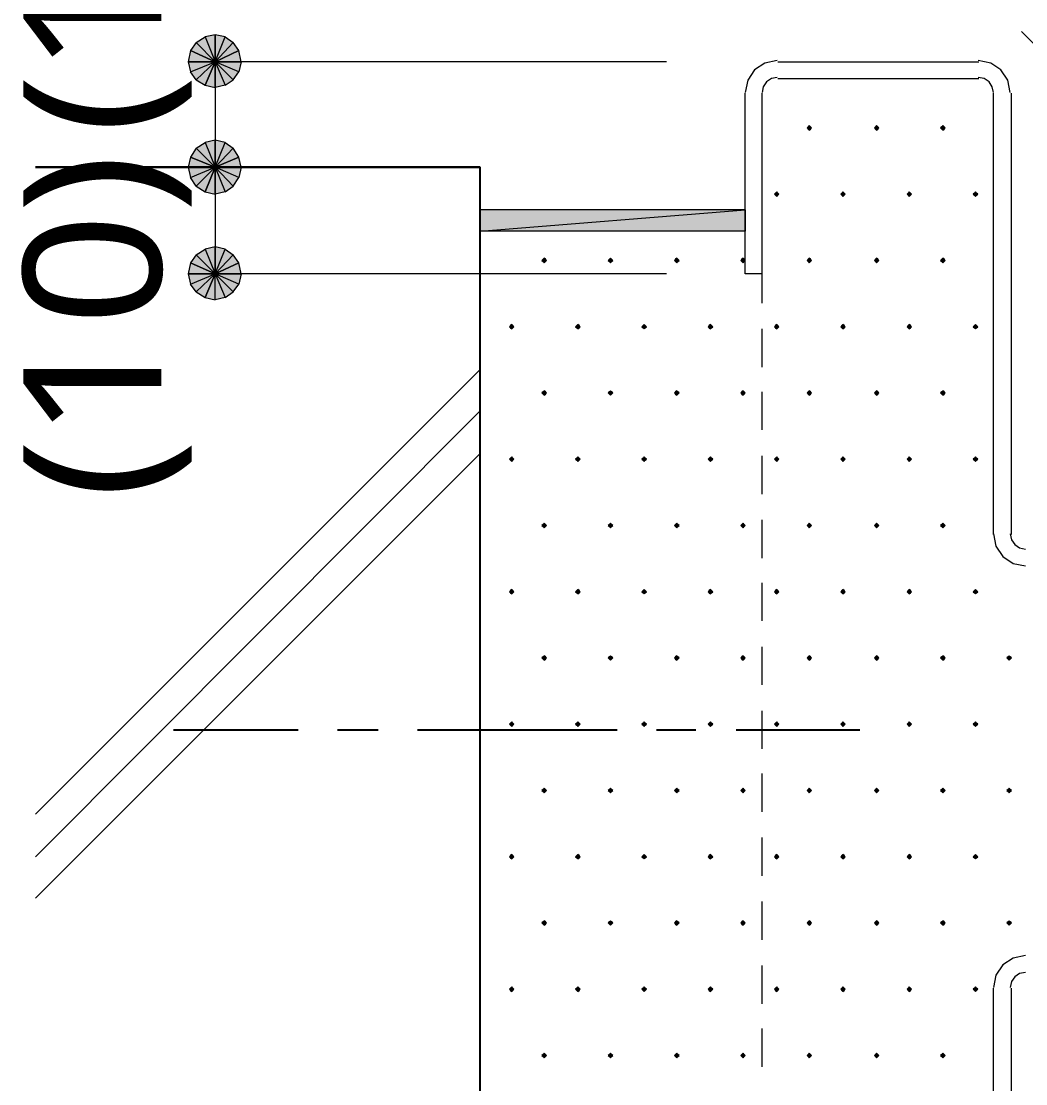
# Model space of a CAD drawing. Header units: millimetres. Extents: x 0 to 420, y 0 to 297.
# Drawn here: x 304.93 to 323.87, y 215.71 to 235.73 of the extents above; entities that cross this region are included whole.
import ezdxf
from ezdxf.enums import TextEntityAlignment as Align

# ---------------------------------------------------------------- set-up
doc = ezdxf.new("R2010")
doc.units = ezdxf.units.MM
doc.styles.add('kst32b', font='NotoSansJP-Variable.ttf')

msp = doc.modelspace()

# ---------------------------------------------------------------- hatches: boundary and pattern name
h = msp.add_hatch(color=7)
h.paths.add_polyline_path([(308.589, 235.479), (308.398, 235.437), (308.589, 234.971), (308.589, 235.479)])
h.paths.add_polyline_path([(308.398, 235.437), (308.589, 234.971), (308.229, 235.331), (308.398, 235.437)])
h.paths.add_polyline_path([(308.589, 234.971), (308.229, 235.331), (308.123, 235.183), (308.589, 234.971)])
h = msp.add_hatch(color=7)
h.paths.add_polyline_path([(309.033, 235.183), (308.928, 235.331), (308.589, 234.971), (309.033, 235.183)])
h.paths.add_polyline_path([(308.928, 235.331), (308.589, 234.971), (308.779, 235.437), (308.928, 235.331)])
h.paths.add_polyline_path([(308.589, 234.971), (308.779, 235.437), (308.589, 235.479), (308.589, 234.971)])
for points in [[(308.123, 235.183), (308.081, 234.971), (308.589, 234.971), (308.123, 235.183)], [(319.786, 233.765), (319.765, 233.743), (319.744, 233.722), (319.765, 233.701), (319.786, 233.68), (319.807, 233.701), (319.828, 233.722), (319.807, 233.743), (319.786, 233.765)], [(321.056, 233.765), (321.035, 233.743), (321.014, 233.722), (321.035, 233.701), (321.056, 233.68), (321.077, 233.701), (321.098, 233.722), (321.077, 233.743), (321.056, 233.765)], [(322.305, 233.765), (322.284, 233.743), (322.262, 233.722), (322.284, 233.701), (322.305, 233.68), (322.326, 233.701), (322.347, 233.722), (322.326, 233.743), (322.305, 233.765)], [(308.123, 233.172), (308.081, 232.981), (308.589, 232.981), (308.123, 233.172)], [(319.172, 232.516), (319.151, 232.495), (319.13, 232.473), (319.151, 232.452), (319.172, 232.431), (319.193, 232.452), (319.214, 232.473), (319.193, 232.495), (319.172, 232.516)], [(320.421, 232.516), (320.4, 232.495), (320.379, 232.473), (320.4, 232.452), (320.421, 232.431), (320.442, 232.452), (320.463, 232.473), (320.442, 232.495), (320.421, 232.516)], [(321.67, 232.516), (321.649, 232.495), (321.628, 232.473), (321.649, 232.452), (321.67, 232.431), (321.691, 232.452), (321.712, 232.473), (321.691, 232.495), (321.67, 232.516)], [(322.919, 232.516), (322.898, 232.495), (322.876, 232.473), (322.898, 232.452), (322.919, 232.431), (322.94, 232.452), (322.961, 232.473), (322.94, 232.495), (322.919, 232.516)], [(308.123, 231.182), (308.081, 230.971), (308.589, 230.971), (308.123, 231.182)], [(314.791, 231.267), (314.77, 231.246), (314.748, 231.225), (314.77, 231.204), (314.791, 231.182), (314.812, 231.204), (314.833, 231.225), (314.812, 231.246), (314.791, 231.267)], [(316.039, 231.267), (316.018, 231.246), (315.997, 231.225), (316.018, 231.204), (316.039, 231.182), (316.061, 231.204), (316.082, 231.225), (316.061, 231.246), (316.039, 231.267)], [(317.288, 231.267), (317.267, 231.246), (317.246, 231.225), (317.267, 231.204), (317.288, 231.182), (317.309, 231.204), (317.331, 231.225), (317.309, 231.246), (317.288, 231.267)], [(318.537, 231.267), (318.516, 231.246), (318.495, 231.225), (318.516, 231.204), (318.537, 231.182), (318.558, 231.204), (318.579, 231.225), (318.558, 231.246), (318.537, 231.267)], [(319.786, 231.267), (319.765, 231.246), (319.744, 231.225), (319.765, 231.204), (319.786, 231.182), (319.807, 231.204), (319.828, 231.225), (319.807, 231.246), (319.786, 231.267)], [(321.056, 231.267), (321.035, 231.246), (321.014, 231.225), (321.035, 231.204), (321.056, 231.182), (321.077, 231.204), (321.098, 231.225), (321.077, 231.246), (321.056, 231.267)], [(322.305, 231.267), (322.284, 231.246), (322.262, 231.225), (322.284, 231.204), (322.305, 231.182), (322.326, 231.204), (322.347, 231.225), (322.326, 231.246), (322.305, 231.267)], [(314.177, 230.018), (314.156, 229.997), (314.135, 229.976), (314.156, 229.955), (314.177, 229.933), (314.198, 229.955), (314.219, 229.976), (314.198, 229.997), (314.177, 230.018)], [(315.426, 230.018), (315.404, 229.997), (315.383, 229.976), (315.404, 229.955), (315.426, 229.933), (315.447, 229.955), (315.468, 229.976), (315.447, 229.997), (315.426, 230.018)], [(316.675, 230.018), (316.653, 229.997), (316.632, 229.976), (316.653, 229.955), (316.675, 229.933), (316.696, 229.955), (316.717, 229.976), (316.696, 229.997), (316.675, 230.018)], [(317.923, 230.018), (317.902, 229.997), (317.881, 229.976), (317.902, 229.955), (317.923, 229.933), (317.945, 229.955), (317.966, 229.976), (317.945, 229.997), (317.923, 230.018)], [(319.172, 230.018), (319.151, 229.997), (319.13, 229.976), (319.151, 229.955), (319.172, 229.933), (319.193, 229.955), (319.214, 229.976), (319.193, 229.997), (319.172, 230.018)], [(320.421, 230.018), (320.4, 229.997), (320.379, 229.976), (320.4, 229.955), (320.421, 229.933), (320.442, 229.955), (320.463, 229.976), (320.442, 229.997), (320.421, 230.018)], [(321.67, 230.018), (321.649, 229.997), (321.628, 229.976), (321.649, 229.955), (321.67, 229.933), (321.691, 229.955), (321.712, 229.976), (321.691, 229.997), (321.67, 230.018)], [(322.919, 230.018), (322.898, 229.997), (322.876, 229.976), (322.898, 229.955), (322.919, 229.933), (322.94, 229.955), (322.961, 229.976), (322.94, 229.997), (322.919, 230.018)], [(314.791, 228.769), (314.77, 228.748), (314.748, 228.727), (314.77, 228.706), (314.791, 228.685), (314.812, 228.706), (314.833, 228.727), (314.812, 228.748), (314.791, 228.769)], [(316.039, 228.769), (316.018, 228.748), (315.997, 228.727), (316.018, 228.706), (316.039, 228.685), (316.061, 228.706), (316.082, 228.727), (316.061, 228.748), (316.039, 228.769)], [(317.288, 228.769), (317.267, 228.748), (317.246, 228.727), (317.267, 228.706), (317.288, 228.685), (317.309, 228.706), (317.331, 228.727), (317.309, 228.748), (317.288, 228.769)], [(318.537, 228.769), (318.516, 228.748), (318.495, 228.727), (318.516, 228.706), (318.537, 228.685), (318.558, 228.706), (318.579, 228.727), (318.558, 228.748), (318.537, 228.769)], [(319.786, 228.769), (319.765, 228.748), (319.744, 228.727), (319.765, 228.706), (319.786, 228.685), (319.807, 228.706), (319.828, 228.727), (319.807, 228.748), (319.786, 228.769)], [(321.056, 228.769), (321.035, 228.748), (321.014, 228.727), (321.035, 228.706), (321.056, 228.685), (321.077, 228.706), (321.098, 228.727), (321.077, 228.748), (321.056, 228.769)], [(322.305, 228.769), (322.284, 228.748), (322.262, 228.727), (322.284, 228.706), (322.305, 228.685), (322.326, 228.706), (322.347, 228.727), (322.326, 228.748), (322.305, 228.769)], [(314.177, 227.521), (314.156, 227.499), (314.135, 227.478), (314.156, 227.457), (314.177, 227.436), (314.198, 227.457), (314.219, 227.478), (314.198, 227.499), (314.177, 227.521)], [(315.426, 227.521), (315.404, 227.499), (315.383, 227.478), (315.404, 227.457), (315.426, 227.436), (315.447, 227.457), (315.468, 227.478), (315.447, 227.499), (315.426, 227.521)], [(316.675, 227.521), (316.653, 227.499), (316.632, 227.478), (316.653, 227.457), (316.675, 227.436), (316.696, 227.457), (316.717, 227.478), (316.696, 227.499), (316.675, 227.521)], [(317.923, 227.521), (317.902, 227.499), (317.881, 227.478), (317.902, 227.457), (317.923, 227.436), (317.945, 227.457), (317.966, 227.478), (317.945, 227.499), (317.923, 227.521)], [(319.172, 227.521), (319.151, 227.499), (319.13, 227.478), (319.151, 227.457), (319.172, 227.436), (319.193, 227.457), (319.214, 227.478), (319.193, 227.499), (319.172, 227.521)], [(320.421, 227.521), (320.4, 227.499), (320.379, 227.478), (320.4, 227.457), (320.421, 227.436), (320.442, 227.457), (320.463, 227.478), (320.442, 227.499), (320.421, 227.521)], [(321.67, 227.521), (321.649, 227.499), (321.628, 227.478), (321.649, 227.457), (321.67, 227.436), (321.691, 227.457), (321.712, 227.478), (321.691, 227.499), (321.67, 227.521)], [(322.919, 227.521), (322.898, 227.499), (322.876, 227.478), (322.898, 227.457), (322.919, 227.436), (322.94, 227.457), (322.961, 227.478), (322.94, 227.499), (322.919, 227.521)], [(314.791, 226.272), (314.77, 226.25), (314.748, 226.229), (314.77, 226.208), (314.791, 226.187), (314.812, 226.208), (314.833, 226.229), (314.812, 226.25), (314.791, 226.272)], [(316.039, 226.272), (316.018, 226.25), (315.997, 226.229), (316.018, 226.208), (316.039, 226.187), (316.061, 226.208), (316.082, 226.229), (316.061, 226.25), (316.039, 226.272)], [(317.288, 226.272), (317.267, 226.25), (317.246, 226.229), (317.267, 226.208), (317.288, 226.187), (317.309, 226.208), (317.331, 226.229), (317.309, 226.25), (317.288, 226.272)], [(318.537, 226.272), (318.516, 226.25), (318.495, 226.229), (318.516, 226.208), (318.537, 226.187), (318.558, 226.208), (318.579, 226.229), (318.558, 226.25), (318.537, 226.272)], [(319.786, 226.272), (319.765, 226.25), (319.744, 226.229), (319.765, 226.208), (319.786, 226.187), (319.807, 226.208), (319.828, 226.229), (319.807, 226.25), (319.786, 226.272)], [(321.056, 226.272), (321.035, 226.25), (321.014, 226.229), (321.035, 226.208), (321.056, 226.187), (321.077, 226.208), (321.098, 226.229), (321.077, 226.25), (321.056, 226.272)], [(322.305, 226.272), (322.284, 226.25), (322.262, 226.229), (322.284, 226.208), (322.305, 226.187), (322.326, 226.208), (322.347, 226.229), (322.326, 226.25), (322.305, 226.272)], [(314.177, 225.023), (314.156, 225.002), (314.135, 224.98), (314.156, 224.959), (314.177, 224.938), (314.198, 224.959), (314.219, 224.98), (314.198, 225.002), (314.177, 225.023)], [(315.426, 225.023), (315.404, 225.002), (315.383, 224.98), (315.404, 224.959), (315.426, 224.938), (315.447, 224.959), (315.468, 224.98), (315.447, 225.002), (315.426, 225.023)], [(316.675, 225.023), (316.653, 225.002), (316.632, 224.98), (316.653, 224.959), (316.675, 224.938), (316.696, 224.959), (316.717, 224.98), (316.696, 225.002), (316.675, 225.023)], [(317.923, 225.023), (317.902, 225.002), (317.881, 224.98), (317.902, 224.959), (317.923, 224.938), (317.945, 224.959), (317.966, 224.98), (317.945, 225.002), (317.923, 225.023)], [(319.172, 225.023), (319.151, 225.002), (319.13, 224.98), (319.151, 224.959), (319.172, 224.938), (319.193, 224.959), (319.214, 224.98), (319.193, 225.002), (319.172, 225.023)], [(320.421, 225.023), (320.4, 225.002), (320.379, 224.98), (320.4, 224.959), (320.421, 224.938), (320.442, 224.959), (320.463, 224.98), (320.442, 225.002), (320.421, 225.023)], [(321.67, 225.023), (321.649, 225.002), (321.628, 224.98), (321.649, 224.959), (321.67, 224.938), (321.691, 224.959), (321.712, 224.98), (321.691, 225.002), (321.67, 225.023)], [(322.919, 225.023), (322.898, 225.002), (322.876, 224.98), (322.898, 224.959), (322.919, 224.938), (322.94, 224.959), (322.961, 224.98), (322.94, 225.002), (322.919, 225.023)], [(314.791, 223.774), (314.77, 223.753), (314.748, 223.732), (314.77, 223.711), (314.791, 223.689), (314.812, 223.711), (314.833, 223.732), (314.812, 223.753), (314.791, 223.774)], [(316.039, 223.774), (316.018, 223.753), (315.997, 223.732), (316.018, 223.711), (316.039, 223.689), (316.061, 223.711), (316.082, 223.732), (316.061, 223.753), (316.039, 223.774)], [(317.288, 223.774), (317.267, 223.753), (317.246, 223.732), (317.267, 223.711), (317.288, 223.689), (317.309, 223.711), (317.331, 223.732), (317.309, 223.753), (317.288, 223.774)], [(318.537, 223.774), (318.516, 223.753), (318.495, 223.732), (318.516, 223.711), (318.537, 223.689), (318.558, 223.711), (318.579, 223.732), (318.558, 223.753), (318.537, 223.774)], [(319.786, 223.774), (319.765, 223.753), (319.744, 223.732), (319.765, 223.711), (319.786, 223.689), (319.807, 223.711), (319.828, 223.732), (319.807, 223.753), (319.786, 223.774)], [(321.056, 223.774), (321.035, 223.753), (321.014, 223.732), (321.035, 223.711), (321.056, 223.689), (321.077, 223.711), (321.098, 223.732), (321.077, 223.753), (321.056, 223.774)], [(322.305, 223.774), (322.284, 223.753), (322.262, 223.732), (322.284, 223.711), (322.305, 223.689), (322.326, 223.711), (322.347, 223.732), (322.326, 223.753), (322.305, 223.774)], [(323.554, 223.774), (323.532, 223.753), (323.511, 223.732), (323.532, 223.711), (323.554, 223.689), (323.575, 223.711), (323.596, 223.732), (323.575, 223.753), (323.554, 223.774)], [(314.177, 222.525), (314.156, 222.504), (314.135, 222.483), (314.156, 222.462), (314.177, 222.44), (314.198, 222.462), (314.219, 222.483), (314.198, 222.504), (314.177, 222.525)], [(315.426, 222.525), (315.404, 222.504), (315.383, 222.483), (315.404, 222.462), (315.426, 222.44), (315.447, 222.462), (315.468, 222.483), (315.447, 222.504), (315.426, 222.525)], [(316.675, 222.525), (316.653, 222.504), (316.632, 222.483), (316.653, 222.462), (316.675, 222.44), (316.696, 222.462), (316.717, 222.483), (316.696, 222.504), (316.675, 222.525)], [(317.923, 222.525), (317.902, 222.504), (317.881, 222.483), (317.902, 222.462), (317.923, 222.44), (317.945, 222.462), (317.966, 222.483), (317.945, 222.504), (317.923, 222.525)], [(319.172, 222.525), (319.151, 222.504), (319.13, 222.483), (319.151, 222.462), (319.172, 222.44), (319.193, 222.462), (319.214, 222.483), (319.193, 222.504), (319.172, 222.525)], [(320.421, 222.525), (320.4, 222.504), (320.379, 222.483), (320.4, 222.462), (320.421, 222.44), (320.442, 222.462), (320.463, 222.483), (320.442, 222.504), (320.421, 222.525)], [(321.67, 222.525), (321.649, 222.504), (321.628, 222.483), (321.649, 222.462), (321.67, 222.44), (321.691, 222.462), (321.712, 222.483), (321.691, 222.504), (321.67, 222.525)], [(322.919, 222.525), (322.898, 222.504), (322.876, 222.483), (322.898, 222.462), (322.919, 222.44), (322.94, 222.462), (322.961, 222.483), (322.94, 222.504), (322.919, 222.525)], [(314.791, 221.276), (314.77, 221.255), (314.748, 221.234), (314.77, 221.213), (314.791, 221.192), (314.812, 221.213), (314.833, 221.234), (314.812, 221.255), (314.791, 221.276)], [(316.039, 221.276), (316.018, 221.255), (315.997, 221.234), (316.018, 221.213), (316.039, 221.192), (316.061, 221.213), (316.082, 221.234), (316.061, 221.255), (316.039, 221.276)], [(317.288, 221.276), (317.267, 221.255), (317.246, 221.234), (317.267, 221.213), (317.288, 221.192), (317.309, 221.213), (317.331, 221.234), (317.309, 221.255), (317.288, 221.276)], [(318.537, 221.276), (318.516, 221.255), (318.495, 221.234), (318.516, 221.213), (318.537, 221.192), (318.558, 221.213), (318.579, 221.234), (318.558, 221.255), (318.537, 221.276)], [(319.786, 221.276), (319.765, 221.255), (319.744, 221.234), (319.765, 221.213), (319.786, 221.192), (319.807, 221.213), (319.828, 221.234), (319.807, 221.255), (319.786, 221.276)], [(321.056, 221.276), (321.035, 221.255), (321.014, 221.234), (321.035, 221.213), (321.056, 221.192), (321.077, 221.213), (321.098, 221.234), (321.077, 221.255), (321.056, 221.276)], [(322.305, 221.276), (322.284, 221.255), (322.262, 221.234), (322.284, 221.213), (322.305, 221.192), (322.326, 221.213), (322.347, 221.234), (322.326, 221.255), (322.305, 221.276)], [(323.554, 221.276), (323.532, 221.255), (323.511, 221.234), (323.532, 221.213), (323.554, 221.192), (323.575, 221.213), (323.596, 221.234), (323.575, 221.255), (323.554, 221.276)], [(314.177, 220.028), (314.156, 220.006), (314.135, 219.985), (314.156, 219.964), (314.177, 219.943), (314.198, 219.964), (314.219, 219.985), (314.198, 220.006), (314.177, 220.028)], [(315.426, 220.028), (315.404, 220.006), (315.383, 219.985), (315.404, 219.964), (315.426, 219.943), (315.447, 219.964), (315.468, 219.985), (315.447, 220.006), (315.426, 220.028)], [(316.675, 220.028), (316.653, 220.006), (316.632, 219.985), (316.653, 219.964), (316.675, 219.943), (316.696, 219.964), (316.717, 219.985), (316.696, 220.006), (316.675, 220.028)], [(317.923, 220.028), (317.902, 220.006), (317.881, 219.985), (317.902, 219.964), (317.923, 219.943), (317.945, 219.964), (317.966, 219.985), (317.945, 220.006), (317.923, 220.028)], [(319.172, 220.028), (319.151, 220.006), (319.13, 219.985), (319.151, 219.964), (319.172, 219.943), (319.193, 219.964), (319.214, 219.985), (319.193, 220.006), (319.172, 220.028)], [(320.421, 220.028), (320.4, 220.006), (320.379, 219.985), (320.4, 219.964), (320.421, 219.943), (320.442, 219.964), (320.463, 219.985), (320.442, 220.006), (320.421, 220.028)], [(321.67, 220.028), (321.649, 220.006), (321.628, 219.985), (321.649, 219.964), (321.67, 219.943), (321.691, 219.964), (321.712, 219.985), (321.691, 220.006), (321.67, 220.028)], [(322.919, 220.028), (322.898, 220.006), (322.876, 219.985), (322.898, 219.964), (322.919, 219.943), (322.94, 219.964), (322.961, 219.985), (322.94, 220.006), (322.919, 220.028)], [(314.791, 218.779), (314.77, 218.757), (314.748, 218.736), (314.77, 218.715), (314.791, 218.694), (314.812, 218.715), (314.833, 218.736), (314.812, 218.757), (314.791, 218.779)], [(316.039, 218.779), (316.018, 218.757), (315.997, 218.736), (316.018, 218.715), (316.039, 218.694), (316.061, 218.715), (316.082, 218.736), (316.061, 218.757), (316.039, 218.779)], [(317.288, 218.779), (317.267, 218.757), (317.246, 218.736), (317.267, 218.715), (317.288, 218.694), (317.309, 218.715), (317.331, 218.736), (317.309, 218.757), (317.288, 218.779)], [(318.537, 218.779), (318.516, 218.757), (318.495, 218.736), (318.516, 218.715), (318.537, 218.694), (318.558, 218.715), (318.579, 218.736), (318.558, 218.757), (318.537, 218.779)], [(319.786, 218.779), (319.765, 218.757), (319.744, 218.736), (319.765, 218.715), (319.786, 218.694), (319.807, 218.715), (319.828, 218.736), (319.807, 218.757), (319.786, 218.779)], [(321.056, 218.779), (321.035, 218.757), (321.014, 218.736), (321.035, 218.715), (321.056, 218.694), (321.077, 218.715), (321.098, 218.736), (321.077, 218.757), (321.056, 218.779)], [(322.305, 218.779), (322.284, 218.757), (322.262, 218.736), (322.284, 218.715), (322.305, 218.694), (322.326, 218.715), (322.347, 218.736), (322.326, 218.757), (322.305, 218.779)], [(323.554, 218.779), (323.532, 218.757), (323.511, 218.736), (323.532, 218.715), (323.554, 218.694), (323.575, 218.715), (323.596, 218.736), (323.575, 218.757), (323.554, 218.779)], [(314.177, 217.53), (314.156, 217.509), (314.135, 217.487), (314.156, 217.466), (314.177, 217.445), (314.198, 217.466), (314.219, 217.487), (314.198, 217.509), (314.177, 217.53)], [(315.426, 217.53), (315.404, 217.509), (315.383, 217.487), (315.404, 217.466), (315.426, 217.445), (315.447, 217.466), (315.468, 217.487), (315.447, 217.509), (315.426, 217.53)], [(316.675, 217.53), (316.653, 217.509), (316.632, 217.487), (316.653, 217.466), (316.675, 217.445), (316.696, 217.466), (316.717, 217.487), (316.696, 217.509), (316.675, 217.53)], [(317.923, 217.53), (317.902, 217.509), (317.881, 217.487), (317.902, 217.466), (317.923, 217.445), (317.945, 217.466), (317.966, 217.487), (317.945, 217.509), (317.923, 217.53)], [(319.172, 217.53), (319.151, 217.509), (319.13, 217.487), (319.151, 217.466), (319.172, 217.445), (319.193, 217.466), (319.214, 217.487), (319.193, 217.509), (319.172, 217.53)], [(320.421, 217.53), (320.4, 217.509), (320.379, 217.487), (320.4, 217.466), (320.421, 217.445), (320.442, 217.466), (320.463, 217.487), (320.442, 217.509), (320.421, 217.53)], [(321.67, 217.53), (321.649, 217.509), (321.628, 217.487), (321.649, 217.466), (321.67, 217.445), (321.691, 217.466), (321.712, 217.487), (321.691, 217.509), (321.67, 217.53)], [(322.919, 217.53), (322.898, 217.509), (322.876, 217.487), (322.898, 217.466), (322.919, 217.445), (322.94, 217.466), (322.961, 217.487), (322.94, 217.509), (322.919, 217.53)], [(314.791, 216.281), (314.77, 216.26), (314.748, 216.239), (314.77, 216.217), (314.791, 216.196), (314.812, 216.217), (314.833, 216.239), (314.812, 216.26), (314.791, 216.281)], [(316.039, 216.281), (316.018, 216.26), (315.997, 216.239), (316.018, 216.217), (316.039, 216.196), (316.061, 216.217), (316.082, 216.239), (316.061, 216.26), (316.039, 216.281)], [(317.288, 216.281), (317.267, 216.26), (317.246, 216.239), (317.267, 216.217), (317.288, 216.196), (317.309, 216.217), (317.331, 216.239), (317.309, 216.26), (317.288, 216.281)], [(318.537, 216.281), (318.516, 216.26), (318.495, 216.239), (318.516, 216.217), (318.537, 216.196), (318.558, 216.217), (318.579, 216.239), (318.558, 216.26), (318.537, 216.281)], [(319.786, 216.281), (319.765, 216.26), (319.744, 216.239), (319.765, 216.217), (319.786, 216.196), (319.807, 216.217), (319.828, 216.239), (319.807, 216.26), (319.786, 216.281)], [(321.056, 216.281), (321.035, 216.26), (321.014, 216.239), (321.035, 216.217), (321.056, 216.196), (321.077, 216.217), (321.098, 216.239), (321.077, 216.26), (321.056, 216.281)], [(322.305, 216.281), (322.284, 216.26), (322.262, 216.239), (322.284, 216.217), (322.305, 216.196), (322.326, 216.217), (322.347, 216.239), (322.326, 216.26), (322.305, 216.281)]]:
    msp.add_hatch(color=7).paths.add_polyline_path(points)
h = msp.add_hatch(color=7)
h.paths.add_polyline_path([(308.928, 234.632), (309.033, 234.781), (308.589, 234.971), (308.928, 234.632)])
h.paths.add_polyline_path([(309.033, 234.781), (308.589, 234.971), (309.076, 234.971), (309.033, 234.781)])
h.paths.add_polyline_path([(308.589, 234.971), (309.076, 234.971), (309.033, 235.183), (308.589, 234.971)])
h = msp.add_hatch(color=7)
h.paths.add_polyline_path([(308.081, 234.971), (308.123, 234.781), (308.589, 234.971), (308.081, 234.971)])
h.paths.add_polyline_path([(308.123, 234.781), (308.589, 234.971), (308.229, 234.632), (308.123, 234.781)])
h.paths.add_polyline_path([(308.589, 234.971), (308.229, 234.632), (308.398, 234.527), (308.589, 234.971)])
h = msp.add_hatch(color=7)
h.paths.add_polyline_path([(308.398, 234.527), (308.589, 234.484), (308.589, 234.971), (308.398, 234.527)])
h.paths.add_polyline_path([(308.589, 234.484), (308.589, 234.971), (308.779, 234.527), (308.589, 234.484)])
h.paths.add_polyline_path([(308.589, 234.971), (308.779, 234.527), (308.928, 234.632), (308.589, 234.971)])
h = msp.add_hatch(color=7)
h.paths.add_polyline_path([(308.589, 233.489), (308.398, 233.447), (308.589, 232.981), (308.589, 233.489)])
h.paths.add_polyline_path([(308.398, 233.447), (308.589, 232.981), (308.229, 233.341), (308.398, 233.447)])
h.paths.add_polyline_path([(308.589, 232.981), (308.229, 233.341), (308.123, 233.172), (308.589, 232.981)])
h = msp.add_hatch(color=7)
h.paths.add_polyline_path([(309.033, 233.172), (308.928, 233.341), (308.589, 232.981), (309.033, 233.172)])
h.paths.add_polyline_path([(308.928, 233.341), (308.589, 232.981), (308.779, 233.447), (308.928, 233.341)])
h.paths.add_polyline_path([(308.589, 232.981), (308.779, 233.447), (308.589, 233.489), (308.589, 232.981)])
h = msp.add_hatch(color=7)
h.paths.add_polyline_path([(308.928, 232.622), (309.033, 232.791), (308.589, 232.981), (308.928, 232.622)])
h.paths.add_polyline_path([(309.033, 232.791), (308.589, 232.981), (309.076, 232.981), (309.033, 232.791)])
h.paths.add_polyline_path([(308.589, 232.981), (309.076, 232.981), (309.033, 233.172), (308.589, 232.981)])
h = msp.add_hatch(color=7)
h.paths.add_polyline_path([(308.081, 232.981), (308.123, 232.791), (308.589, 232.981), (308.081, 232.981)])
h.paths.add_polyline_path([(308.123, 232.791), (308.589, 232.981), (308.229, 232.622), (308.123, 232.791)])
h.paths.add_polyline_path([(308.589, 232.981), (308.229, 232.622), (308.398, 232.516), (308.589, 232.981)])
h = msp.add_hatch(color=7)
h.paths.add_polyline_path([(308.398, 232.516), (308.589, 232.473), (308.589, 232.981), (308.398, 232.516)])
h.paths.add_polyline_path([(308.589, 232.473), (308.589, 232.981), (308.779, 232.516), (308.589, 232.473)])
h.paths.add_polyline_path([(308.589, 232.981), (308.779, 232.516), (308.928, 232.622), (308.589, 232.981)])
h = msp.add_hatch(color=7)
h.paths.add_polyline_path([(313.584, 232.177), (313.584, 231.775), (318.579, 232.177), (313.584, 232.177)])
h.paths.add_polyline_path([(313.584, 231.775), (318.579, 232.177), (318.579, 231.775), (313.584, 231.775)])
h = msp.add_hatch(color=7)
h.paths.add_polyline_path([(308.589, 231.479), (308.398, 231.436), (308.589, 230.971), (308.589, 231.479)])
h.paths.add_polyline_path([(308.398, 231.436), (308.589, 230.971), (308.229, 231.33), (308.398, 231.436)])
h.paths.add_polyline_path([(308.589, 230.971), (308.229, 231.33), (308.123, 231.182), (308.589, 230.971)])
h = msp.add_hatch(color=7)
h.paths.add_polyline_path([(309.033, 231.182), (308.928, 231.33), (308.589, 230.971), (309.033, 231.182)])
h.paths.add_polyline_path([(308.928, 231.33), (308.589, 230.971), (308.779, 231.436), (308.928, 231.33)])
h.paths.add_polyline_path([(308.589, 230.971), (308.779, 231.436), (308.589, 231.479), (308.589, 230.971)])
h = msp.add_hatch(color=7)
h.paths.add_polyline_path([(308.928, 230.632), (309.033, 230.78), (308.589, 230.971), (308.928, 230.632)])
h.paths.add_polyline_path([(309.033, 230.78), (308.589, 230.971), (309.076, 230.971), (309.033, 230.78)])
h.paths.add_polyline_path([(308.589, 230.971), (309.076, 230.971), (309.033, 231.182), (308.589, 230.971)])
h = msp.add_hatch(color=7)
h.paths.add_polyline_path([(308.081, 230.971), (308.123, 230.78), (308.589, 230.971), (308.081, 230.971)])
h.paths.add_polyline_path([(308.123, 230.78), (308.589, 230.971), (308.229, 230.632), (308.123, 230.78)])
h.paths.add_polyline_path([(308.589, 230.971), (308.229, 230.632), (308.398, 230.526), (308.589, 230.971)])
h = msp.add_hatch(color=7)
h.paths.add_polyline_path([(308.398, 230.526), (308.589, 230.484), (308.589, 230.971), (308.398, 230.526)])
h.paths.add_polyline_path([(308.589, 230.484), (308.589, 230.971), (308.779, 230.526), (308.589, 230.484)])
h.paths.add_polyline_path([(308.589, 230.971), (308.779, 230.526), (308.928, 230.632), (308.589, 230.971)])

# ---------------------------------------------------------------- linework, layer by layer
at = {"lineweight": 13}
for points in [[(324.295, 235.035), (323.787, 235.543)], [(317.098, 234.971), (308.589, 234.971)], [(308.589, 234.971), (308.589, 232.981), (308.589, 230.971)], [(319.183, 234.992), (318.948, 234.945), (318.756, 234.816), (318.627, 234.624), (318.579, 234.389)], [(319.193, 234.971), (322.982, 234.971)], [(323.575, 234.389), (323.527, 234.624), (323.398, 234.816), (323.206, 234.945), (322.972, 234.992)], [(319.183, 234.675), (319.072, 234.652), (318.981, 234.591), (318.919, 234.5), (318.897, 234.389)], [(319.193, 234.654), (322.982, 234.654)], [(323.257, 234.389), (323.235, 234.5), (323.174, 234.591), (323.083, 234.652), (322.972, 234.675)], [(318.897, 230.971), (318.579, 230.971), (318.579, 234.379)], [(318.897, 230.971), (318.897, 234.379)], [(323.257, 226.06), (323.257, 234.379)], [(323.596, 226.06), (323.596, 234.379)], [(317.098, 230.971), (308.589, 230.971)], [(318.897, 230.42), (318.897, 230.971)], [(318.897, 229.214), (318.897, 229.933)], [(313.584, 229.171), (305.202, 220.789)], [(318.897, 228.029), (318.897, 228.748)], [(313.584, 228.388), (305.202, 219.985)], [(313.584, 227.584), (305.202, 219.202)], [(318.897, 226.822), (318.897, 227.542)], [(318.897, 225.615), (318.897, 226.335)], [(323.257, 226.071), (323.305, 225.836), (323.434, 225.644), (323.626, 225.515), (323.861, 225.467)], [(323.575, 226.071), (323.597, 225.959), (323.659, 225.869), (323.749, 225.807), (323.861, 225.785)], [(318.897, 224.43), (318.897, 225.15)], [(318.897, 223.224), (318.897, 223.943)], [(318.897, 222.017), (318.897, 222.737)], [(318.897, 220.832), (318.897, 221.551)], [(318.897, 219.625), (318.897, 220.345)], [(318.897, 218.419), (318.897, 219.138)], [(323.861, 218.122), (323.626, 218.075), (323.434, 217.946), (323.305, 217.754), (323.257, 217.519)], [(318.897, 217.212), (318.897, 217.932)], [(323.861, 217.805), (323.749, 217.783), (323.659, 217.721), (323.597, 217.63), (323.575, 217.519)], [(323.257, 209.19), (323.257, 217.509)], [(323.596, 209.19), (323.596, 217.509)], [(318.897, 216.027), (318.897, 216.747)]]:
    msp.add_lwpolyline(points, dxfattribs=at)
at = {"lineweight": 0}
for points in [[(308.589, 234.971), (308.229, 235.331), (308.123, 235.183)], [(308.398, 235.437), (308.589, 234.971), (308.229, 235.331)], [(308.589, 235.479), (308.398, 235.437), (308.589, 234.971)], [(308.589, 234.971), (308.779, 235.437), (308.589, 235.479)], [(308.928, 235.331), (308.589, 234.971), (308.779, 235.437)], [(309.033, 235.183), (308.928, 235.331), (308.589, 234.971)], [(308.123, 235.183), (308.081, 234.971), (308.589, 234.971)], [(308.589, 234.971), (309.076, 234.971), (309.033, 235.183)], [(308.081, 234.971), (308.123, 234.781), (308.589, 234.971)], [(308.123, 234.781), (308.589, 234.971), (308.229, 234.632)], [(308.589, 234.971), (308.229, 234.632), (308.398, 234.527)], [(308.398, 234.527), (308.589, 234.484), (308.589, 234.971)], [(308.589, 234.484), (308.589, 234.971), (308.779, 234.527)], [(308.589, 234.971), (308.779, 234.527), (308.928, 234.632)], [(308.928, 234.632), (309.033, 234.781), (308.589, 234.971)], [(309.033, 234.781), (308.589, 234.971), (309.076, 234.971)], [(319.786, 233.765), (319.765, 233.743), (319.744, 233.722), (319.765, 233.701), (319.786, 233.68), (319.807, 233.701), (319.828, 233.722), (319.807, 233.743)], [(321.056, 233.765), (321.035, 233.743), (321.014, 233.722), (321.035, 233.701), (321.056, 233.68), (321.077, 233.701), (321.098, 233.722), (321.077, 233.743)], [(322.305, 233.765), (322.284, 233.743), (322.262, 233.722), (322.284, 233.701), (322.305, 233.68), (322.326, 233.701), (322.347, 233.722), (322.326, 233.743)], [(308.589, 232.981), (308.229, 233.341), (308.123, 233.172)], [(308.398, 233.447), (308.589, 232.981), (308.229, 233.341)], [(308.589, 233.489), (308.398, 233.447), (308.589, 232.981)], [(308.589, 232.981), (308.779, 233.447), (308.589, 233.489)], [(308.928, 233.341), (308.589, 232.981), (308.779, 233.447)], [(309.033, 233.172), (308.928, 233.341), (308.589, 232.981)], [(308.123, 233.172), (308.081, 232.981), (308.589, 232.981)], [(308.589, 232.981), (309.076, 232.981), (309.033, 233.172)], [(308.081, 232.981), (308.123, 232.791), (308.589, 232.981)], [(308.123, 232.791), (308.589, 232.981), (308.229, 232.622)], [(308.589, 232.981), (308.229, 232.622), (308.398, 232.516)], [(308.398, 232.516), (308.589, 232.473), (308.589, 232.981)], [(308.589, 232.473), (308.589, 232.981), (308.779, 232.516)], [(308.589, 232.981), (308.779, 232.516), (308.928, 232.622)], [(308.928, 232.622), (309.033, 232.791), (308.589, 232.981)], [(309.033, 232.791), (308.589, 232.981), (309.076, 232.981)], [(319.172, 232.516), (319.151, 232.495), (319.13, 232.473), (319.151, 232.452), (319.172, 232.431), (319.193, 232.452), (319.214, 232.473), (319.193, 232.495)], [(320.421, 232.516), (320.4, 232.495), (320.379, 232.473), (320.4, 232.452), (320.421, 232.431), (320.442, 232.452), (320.463, 232.473), (320.442, 232.495)], [(321.67, 232.516), (321.649, 232.495), (321.628, 232.473), (321.649, 232.452), (321.67, 232.431), (321.691, 232.452), (321.712, 232.473), (321.691, 232.495)], [(322.919, 232.516), (322.898, 232.495), (322.876, 232.473), (322.898, 232.452), (322.919, 232.431), (322.94, 232.452), (322.961, 232.473), (322.94, 232.495)], [(313.584, 232.177), (313.584, 231.775), (318.579, 232.177)], [(313.584, 231.775), (318.579, 232.177), (318.579, 231.775)], [(308.589, 230.971), (308.229, 231.33), (308.123, 231.182)], [(308.398, 231.436), (308.589, 230.971), (308.229, 231.33)], [(308.589, 231.479), (308.398, 231.436), (308.589, 230.971)], [(308.589, 230.971), (308.779, 231.436), (308.589, 231.479)], [(308.928, 231.33), (308.589, 230.971), (308.779, 231.436)], [(309.033, 231.182), (308.928, 231.33), (308.589, 230.971)], [(308.123, 231.182), (308.081, 230.971), (308.589, 230.971)], [(308.589, 230.971), (309.076, 230.971), (309.033, 231.182)], [(314.791, 231.267), (314.77, 231.246), (314.748, 231.225), (314.77, 231.204), (314.791, 231.182), (314.812, 231.204), (314.833, 231.225), (314.812, 231.246)], [(316.039, 231.267), (316.018, 231.246), (315.997, 231.225), (316.018, 231.204), (316.039, 231.182), (316.061, 231.204), (316.082, 231.225), (316.061, 231.246)], [(317.288, 231.267), (317.267, 231.246), (317.246, 231.225), (317.267, 231.204), (317.288, 231.182), (317.309, 231.204), (317.331, 231.225), (317.309, 231.246)], [(318.537, 231.267), (318.516, 231.246), (318.495, 231.225), (318.516, 231.204), (318.537, 231.182), (318.558, 231.204), (318.579, 231.225), (318.558, 231.246)], [(319.786, 231.267), (319.765, 231.246), (319.744, 231.225), (319.765, 231.204), (319.786, 231.182), (319.807, 231.204), (319.828, 231.225), (319.807, 231.246)], [(321.056, 231.267), (321.035, 231.246), (321.014, 231.225), (321.035, 231.204), (321.056, 231.182), (321.077, 231.204), (321.098, 231.225), (321.077, 231.246)], [(322.305, 231.267), (322.284, 231.246), (322.262, 231.225), (322.284, 231.204), (322.305, 231.182), (322.326, 231.204), (322.347, 231.225), (322.326, 231.246)], [(308.081, 230.971), (308.123, 230.78), (308.589, 230.971)], [(308.123, 230.78), (308.589, 230.971), (308.229, 230.632)], [(308.589, 230.971), (308.229, 230.632), (308.398, 230.526)], [(308.398, 230.526), (308.589, 230.484), (308.589, 230.971)], [(308.589, 230.484), (308.589, 230.971), (308.779, 230.526)], [(308.589, 230.971), (308.779, 230.526), (308.928, 230.632)], [(308.928, 230.632), (309.033, 230.78), (308.589, 230.971)], [(309.033, 230.78), (308.589, 230.971), (309.076, 230.971)], [(314.177, 230.018), (314.156, 229.997), (314.135, 229.976), (314.156, 229.955), (314.177, 229.933), (314.198, 229.955), (314.219, 229.976), (314.198, 229.997)], [(315.426, 230.018), (315.404, 229.997), (315.383, 229.976), (315.404, 229.955), (315.426, 229.933), (315.447, 229.955), (315.468, 229.976), (315.447, 229.997)], [(316.675, 230.018), (316.653, 229.997), (316.632, 229.976), (316.653, 229.955), (316.675, 229.933), (316.696, 229.955), (316.717, 229.976), (316.696, 229.997)], [(317.923, 230.018), (317.902, 229.997), (317.881, 229.976), (317.902, 229.955), (317.923, 229.933), (317.945, 229.955), (317.966, 229.976), (317.945, 229.997)], [(319.172, 230.018), (319.151, 229.997), (319.13, 229.976), (319.151, 229.955), (319.172, 229.933), (319.193, 229.955), (319.214, 229.976), (319.193, 229.997)], [(320.421, 230.018), (320.4, 229.997), (320.379, 229.976), (320.4, 229.955), (320.421, 229.933), (320.442, 229.955), (320.463, 229.976), (320.442, 229.997)], [(321.67, 230.018), (321.649, 229.997), (321.628, 229.976), (321.649, 229.955), (321.67, 229.933), (321.691, 229.955), (321.712, 229.976), (321.691, 229.997)], [(322.919, 230.018), (322.898, 229.997), (322.876, 229.976), (322.898, 229.955), (322.919, 229.933), (322.94, 229.955), (322.961, 229.976), (322.94, 229.997)], [(314.791, 228.769), (314.77, 228.748), (314.748, 228.727), (314.77, 228.706), (314.791, 228.685), (314.812, 228.706), (314.833, 228.727), (314.812, 228.748)], [(316.039, 228.769), (316.018, 228.748), (315.997, 228.727), (316.018, 228.706), (316.039, 228.685), (316.061, 228.706), (316.082, 228.727), (316.061, 228.748)], [(317.288, 228.769), (317.267, 228.748), (317.246, 228.727), (317.267, 228.706), (317.288, 228.685), (317.309, 228.706), (317.331, 228.727), (317.309, 228.748)], [(318.537, 228.769), (318.516, 228.748), (318.495, 228.727), (318.516, 228.706), (318.537, 228.685), (318.558, 228.706), (318.579, 228.727), (318.558, 228.748)], [(319.786, 228.769), (319.765, 228.748), (319.744, 228.727), (319.765, 228.706), (319.786, 228.685), (319.807, 228.706), (319.828, 228.727), (319.807, 228.748)], [(321.056, 228.769), (321.035, 228.748), (321.014, 228.727), (321.035, 228.706), (321.056, 228.685), (321.077, 228.706), (321.098, 228.727), (321.077, 228.748)], [(322.305, 228.769), (322.284, 228.748), (322.262, 228.727), (322.284, 228.706), (322.305, 228.685), (322.326, 228.706), (322.347, 228.727), (322.326, 228.748)], [(314.177, 227.521), (314.156, 227.499), (314.135, 227.478), (314.156, 227.457), (314.177, 227.436), (314.198, 227.457), (314.219, 227.478), (314.198, 227.499)], [(315.426, 227.521), (315.404, 227.499), (315.383, 227.478), (315.404, 227.457), (315.426, 227.436), (315.447, 227.457), (315.468, 227.478), (315.447, 227.499)], [(316.675, 227.521), (316.653, 227.499), (316.632, 227.478), (316.653, 227.457), (316.675, 227.436), (316.696, 227.457), (316.717, 227.478), (316.696, 227.499)], [(317.923, 227.521), (317.902, 227.499), (317.881, 227.478), (317.902, 227.457), (317.923, 227.436), (317.945, 227.457), (317.966, 227.478), (317.945, 227.499)], [(319.172, 227.521), (319.151, 227.499), (319.13, 227.478), (319.151, 227.457), (319.172, 227.436), (319.193, 227.457), (319.214, 227.478), (319.193, 227.499)], [(320.421, 227.521), (320.4, 227.499), (320.379, 227.478), (320.4, 227.457), (320.421, 227.436), (320.442, 227.457), (320.463, 227.478), (320.442, 227.499)], [(321.67, 227.521), (321.649, 227.499), (321.628, 227.478), (321.649, 227.457), (321.67, 227.436), (321.691, 227.457), (321.712, 227.478), (321.691, 227.499)], [(322.919, 227.521), (322.898, 227.499), (322.876, 227.478), (322.898, 227.457), (322.919, 227.436), (322.94, 227.457), (322.961, 227.478), (322.94, 227.499)], [(314.791, 226.272), (314.77, 226.25), (314.748, 226.229), (314.77, 226.208), (314.791, 226.187), (314.812, 226.208), (314.833, 226.229), (314.812, 226.25)], [(316.039, 226.272), (316.018, 226.25), (315.997, 226.229), (316.018, 226.208), (316.039, 226.187), (316.061, 226.208), (316.082, 226.229), (316.061, 226.25)], [(317.288, 226.272), (317.267, 226.25), (317.246, 226.229), (317.267, 226.208), (317.288, 226.187), (317.309, 226.208), (317.331, 226.229), (317.309, 226.25)], [(318.537, 226.272), (318.516, 226.25), (318.495, 226.229), (318.516, 226.208), (318.537, 226.187), (318.558, 226.208), (318.579, 226.229), (318.558, 226.25)], [(319.786, 226.272), (319.765, 226.25), (319.744, 226.229), (319.765, 226.208), (319.786, 226.187), (319.807, 226.208), (319.828, 226.229), (319.807, 226.25)], [(321.056, 226.272), (321.035, 226.25), (321.014, 226.229), (321.035, 226.208), (321.056, 226.187), (321.077, 226.208), (321.098, 226.229), (321.077, 226.25)], [(322.305, 226.272), (322.284, 226.25), (322.262, 226.229), (322.284, 226.208), (322.305, 226.187), (322.326, 226.208), (322.347, 226.229), (322.326, 226.25)], [(314.177, 225.023), (314.156, 225.002), (314.135, 224.98), (314.156, 224.959), (314.177, 224.938), (314.198, 224.959), (314.219, 224.98), (314.198, 225.002)], [(315.426, 225.023), (315.404, 225.002), (315.383, 224.98), (315.404, 224.959), (315.426, 224.938), (315.447, 224.959), (315.468, 224.98), (315.447, 225.002)], [(316.675, 225.023), (316.653, 225.002), (316.632, 224.98), (316.653, 224.959), (316.675, 224.938), (316.696, 224.959), (316.717, 224.98), (316.696, 225.002)], [(317.923, 225.023), (317.902, 225.002), (317.881, 224.98), (317.902, 224.959), (317.923, 224.938), (317.945, 224.959), (317.966, 224.98), (317.945, 225.002)], [(319.172, 225.023), (319.151, 225.002), (319.13, 224.98), (319.151, 224.959), (319.172, 224.938), (319.193, 224.959), (319.214, 224.98), (319.193, 225.002)], [(320.421, 225.023), (320.4, 225.002), (320.379, 224.98), (320.4, 224.959), (320.421, 224.938), (320.442, 224.959), (320.463, 224.98), (320.442, 225.002)], [(321.67, 225.023), (321.649, 225.002), (321.628, 224.98), (321.649, 224.959), (321.67, 224.938), (321.691, 224.959), (321.712, 224.98), (321.691, 225.002)], [(322.919, 225.023), (322.898, 225.002), (322.876, 224.98), (322.898, 224.959), (322.919, 224.938), (322.94, 224.959), (322.961, 224.98), (322.94, 225.002)], [(314.791, 223.774), (314.77, 223.753), (314.748, 223.732), (314.77, 223.711), (314.791, 223.689), (314.812, 223.711), (314.833, 223.732), (314.812, 223.753)], [(316.039, 223.774), (316.018, 223.753), (315.997, 223.732), (316.018, 223.711), (316.039, 223.689), (316.061, 223.711), (316.082, 223.732), (316.061, 223.753)], [(317.288, 223.774), (317.267, 223.753), (317.246, 223.732), (317.267, 223.711), (317.288, 223.689), (317.309, 223.711), (317.331, 223.732), (317.309, 223.753)], [(318.537, 223.774), (318.516, 223.753), (318.495, 223.732), (318.516, 223.711), (318.537, 223.689), (318.558, 223.711), (318.579, 223.732), (318.558, 223.753)], [(319.786, 223.774), (319.765, 223.753), (319.744, 223.732), (319.765, 223.711), (319.786, 223.689), (319.807, 223.711), (319.828, 223.732), (319.807, 223.753)], [(321.056, 223.774), (321.035, 223.753), (321.014, 223.732), (321.035, 223.711), (321.056, 223.689), (321.077, 223.711), (321.098, 223.732), (321.077, 223.753)], [(322.305, 223.774), (322.284, 223.753), (322.262, 223.732), (322.284, 223.711), (322.305, 223.689), (322.326, 223.711), (322.347, 223.732), (322.326, 223.753)], [(323.554, 223.774), (323.532, 223.753), (323.511, 223.732), (323.532, 223.711), (323.554, 223.689), (323.575, 223.711), (323.596, 223.732), (323.575, 223.753)], [(314.177, 222.525), (314.156, 222.504), (314.135, 222.483), (314.156, 222.462), (314.177, 222.44), (314.198, 222.462), (314.219, 222.483), (314.198, 222.504)], [(315.426, 222.525), (315.404, 222.504), (315.383, 222.483), (315.404, 222.462), (315.426, 222.44), (315.447, 222.462), (315.468, 222.483), (315.447, 222.504)], [(316.675, 222.525), (316.653, 222.504), (316.632, 222.483), (316.653, 222.462), (316.675, 222.44), (316.696, 222.462), (316.717, 222.483), (316.696, 222.504)], [(317.923, 222.525), (317.902, 222.504), (317.881, 222.483), (317.902, 222.462), (317.923, 222.44), (317.945, 222.462), (317.966, 222.483), (317.945, 222.504)], [(319.172, 222.525), (319.151, 222.504), (319.13, 222.483), (319.151, 222.462), (319.172, 222.44), (319.193, 222.462), (319.214, 222.483), (319.193, 222.504)], [(320.421, 222.525), (320.4, 222.504), (320.379, 222.483), (320.4, 222.462), (320.421, 222.44), (320.442, 222.462), (320.463, 222.483), (320.442, 222.504)], [(321.67, 222.525), (321.649, 222.504), (321.628, 222.483), (321.649, 222.462), (321.67, 222.44), (321.691, 222.462), (321.712, 222.483), (321.691, 222.504)], [(322.919, 222.525), (322.898, 222.504), (322.876, 222.483), (322.898, 222.462), (322.919, 222.44), (322.94, 222.462), (322.961, 222.483), (322.94, 222.504)], [(314.791, 221.276), (314.77, 221.255), (314.748, 221.234), (314.77, 221.213), (314.791, 221.192), (314.812, 221.213), (314.833, 221.234), (314.812, 221.255)], [(316.039, 221.276), (316.018, 221.255), (315.997, 221.234), (316.018, 221.213), (316.039, 221.192), (316.061, 221.213), (316.082, 221.234), (316.061, 221.255)], [(317.288, 221.276), (317.267, 221.255), (317.246, 221.234), (317.267, 221.213), (317.288, 221.192), (317.309, 221.213), (317.331, 221.234), (317.309, 221.255)], [(318.537, 221.276), (318.516, 221.255), (318.495, 221.234), (318.516, 221.213), (318.537, 221.192), (318.558, 221.213), (318.579, 221.234), (318.558, 221.255)], [(319.786, 221.276), (319.765, 221.255), (319.744, 221.234), (319.765, 221.213), (319.786, 221.192), (319.807, 221.213), (319.828, 221.234), (319.807, 221.255)], [(321.056, 221.276), (321.035, 221.255), (321.014, 221.234), (321.035, 221.213), (321.056, 221.192), (321.077, 221.213), (321.098, 221.234), (321.077, 221.255)], [(322.305, 221.276), (322.284, 221.255), (322.262, 221.234), (322.284, 221.213), (322.305, 221.192), (322.326, 221.213), (322.347, 221.234), (322.326, 221.255)], [(323.554, 221.276), (323.532, 221.255), (323.511, 221.234), (323.532, 221.213), (323.554, 221.192), (323.575, 221.213), (323.596, 221.234), (323.575, 221.255)], [(314.177, 220.028), (314.156, 220.006), (314.135, 219.985), (314.156, 219.964), (314.177, 219.943), (314.198, 219.964), (314.219, 219.985), (314.198, 220.006)], [(315.426, 220.028), (315.404, 220.006), (315.383, 219.985), (315.404, 219.964), (315.426, 219.943), (315.447, 219.964), (315.468, 219.985), (315.447, 220.006)], [(316.675, 220.028), (316.653, 220.006), (316.632, 219.985), (316.653, 219.964), (316.675, 219.943), (316.696, 219.964), (316.717, 219.985), (316.696, 220.006)], [(317.923, 220.028), (317.902, 220.006), (317.881, 219.985), (317.902, 219.964), (317.923, 219.943), (317.945, 219.964), (317.966, 219.985), (317.945, 220.006)], [(319.172, 220.028), (319.151, 220.006), (319.13, 219.985), (319.151, 219.964), (319.172, 219.943), (319.193, 219.964), (319.214, 219.985), (319.193, 220.006)], [(320.421, 220.028), (320.4, 220.006), (320.379, 219.985), (320.4, 219.964), (320.421, 219.943), (320.442, 219.964), (320.463, 219.985), (320.442, 220.006)], [(321.67, 220.028), (321.649, 220.006), (321.628, 219.985), (321.649, 219.964), (321.67, 219.943), (321.691, 219.964), (321.712, 219.985), (321.691, 220.006)], [(322.919, 220.028), (322.898, 220.006), (322.876, 219.985), (322.898, 219.964), (322.919, 219.943), (322.94, 219.964), (322.961, 219.985), (322.94, 220.006)], [(314.791, 218.779), (314.77, 218.757), (314.748, 218.736), (314.77, 218.715), (314.791, 218.694), (314.812, 218.715), (314.833, 218.736), (314.812, 218.757)], [(316.039, 218.779), (316.018, 218.757), (315.997, 218.736), (316.018, 218.715), (316.039, 218.694), (316.061, 218.715), (316.082, 218.736), (316.061, 218.757)], [(317.288, 218.779), (317.267, 218.757), (317.246, 218.736), (317.267, 218.715), (317.288, 218.694), (317.309, 218.715), (317.331, 218.736), (317.309, 218.757)], [(318.537, 218.779), (318.516, 218.757), (318.495, 218.736), (318.516, 218.715), (318.537, 218.694), (318.558, 218.715), (318.579, 218.736), (318.558, 218.757)], [(319.786, 218.779), (319.765, 218.757), (319.744, 218.736), (319.765, 218.715), (319.786, 218.694), (319.807, 218.715), (319.828, 218.736), (319.807, 218.757)], [(321.056, 218.779), (321.035, 218.757), (321.014, 218.736), (321.035, 218.715), (321.056, 218.694), (321.077, 218.715), (321.098, 218.736), (321.077, 218.757)], [(322.305, 218.779), (322.284, 218.757), (322.262, 218.736), (322.284, 218.715), (322.305, 218.694), (322.326, 218.715), (322.347, 218.736), (322.326, 218.757)], [(323.554, 218.779), (323.532, 218.757), (323.511, 218.736), (323.532, 218.715), (323.554, 218.694), (323.575, 218.715), (323.596, 218.736), (323.575, 218.757)], [(314.177, 217.53), (314.156, 217.509), (314.135, 217.487), (314.156, 217.466), (314.177, 217.445), (314.198, 217.466), (314.219, 217.487), (314.198, 217.509)], [(315.426, 217.53), (315.404, 217.509), (315.383, 217.487), (315.404, 217.466), (315.426, 217.445), (315.447, 217.466), (315.468, 217.487), (315.447, 217.509)], [(316.675, 217.53), (316.653, 217.509), (316.632, 217.487), (316.653, 217.466), (316.675, 217.445), (316.696, 217.466), (316.717, 217.487), (316.696, 217.509)], [(317.923, 217.53), (317.902, 217.509), (317.881, 217.487), (317.902, 217.466), (317.923, 217.445), (317.945, 217.466), (317.966, 217.487), (317.945, 217.509)], [(319.172, 217.53), (319.151, 217.509), (319.13, 217.487), (319.151, 217.466), (319.172, 217.445), (319.193, 217.466), (319.214, 217.487), (319.193, 217.509)], [(320.421, 217.53), (320.4, 217.509), (320.379, 217.487), (320.4, 217.466), (320.421, 217.445), (320.442, 217.466), (320.463, 217.487), (320.442, 217.509)], [(321.67, 217.53), (321.649, 217.509), (321.628, 217.487), (321.649, 217.466), (321.67, 217.445), (321.691, 217.466), (321.712, 217.487), (321.691, 217.509)], [(322.919, 217.53), (322.898, 217.509), (322.876, 217.487), (322.898, 217.466), (322.919, 217.445), (322.94, 217.466), (322.961, 217.487), (322.94, 217.509)], [(314.791, 216.281), (314.77, 216.26), (314.748, 216.239), (314.77, 216.217), (314.791, 216.196), (314.812, 216.217), (314.833, 216.239), (314.812, 216.26)], [(316.039, 216.281), (316.018, 216.26), (315.997, 216.239), (316.018, 216.217), (316.039, 216.196), (316.061, 216.217), (316.082, 216.239), (316.061, 216.26)], [(317.288, 216.281), (317.267, 216.26), (317.246, 216.239), (317.267, 216.217), (317.288, 216.196), (317.309, 216.217), (317.331, 216.239), (317.309, 216.26)], [(318.537, 216.281), (318.516, 216.26), (318.495, 216.239), (318.516, 216.217), (318.537, 216.196), (318.558, 216.217), (318.579, 216.239), (318.558, 216.26)], [(319.786, 216.281), (319.765, 216.26), (319.744, 216.239), (319.765, 216.217), (319.786, 216.196), (319.807, 216.217), (319.828, 216.239), (319.807, 216.26)], [(321.056, 216.281), (321.035, 216.26), (321.014, 216.239), (321.035, 216.217), (321.056, 216.196), (321.077, 216.217), (321.098, 216.239), (321.077, 216.26)], [(322.305, 216.281), (322.284, 216.26), (322.262, 216.239), (322.284, 216.217), (322.305, 216.196), (322.326, 216.217), (322.347, 216.239), (322.326, 216.26)]]:
    msp.add_lwpolyline(points, close=True, dxfattribs=at)
at = {"lineweight": 30}
msp.add_lwpolyline([(305.202, 232.981), (313.584, 232.981)], dxfattribs=at)
at = {"lineweight": 25}
for points in [[(313.584, 200.766), (313.584, 232.981)], [(307.806, 222.377), (310.155, 222.377)], [(310.896, 222.377), (311.658, 222.377)], [(312.399, 222.377), (316.166, 222.377)], [(316.907, 222.377), (317.648, 222.377)], [(318.41, 222.377), (320.738, 222.377)]]:
    msp.add_lwpolyline(points, dxfattribs=at)

# ---------------------------------------------------------------- texts
at = {"style": 'kst32b'}
for p, p2 in [((307.573, 233.616), (307.573, 240.114)), ((307.573, 226.737), (307.573, 233.235))]:
    msp.add_text('(10)', height=2.5989, dxfattribs=at).set_placement(p, p2, align=Align.FIT)

doc.saveas('drawing.dxf')
